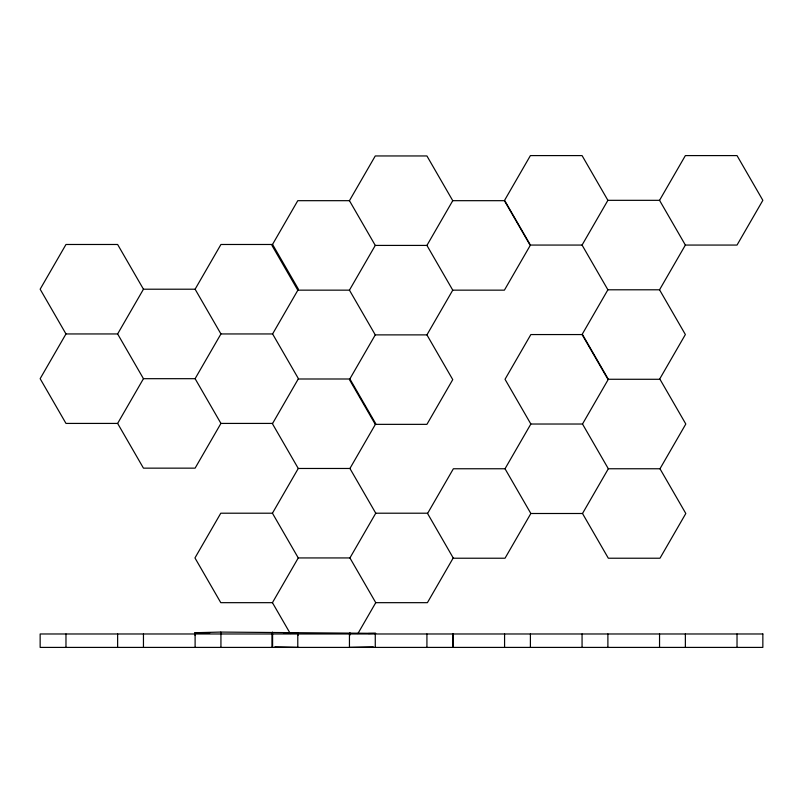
<?xml version="1.0" encoding="UTF-8"?>
<svg xmlns="http://www.w3.org/2000/svg" width="803" height="803" viewBox="0 0 803 803"><rect width="100%" height="100%" fill="white"/><g stroke="black" fill="none" stroke-linecap="round" stroke-linejoin="round"><path stroke-width="1.2" d="M272.598 333.948L298.425 289.21L272.598 244.483L220.935 244.483L195.109 289.21L143.456 289.21L117.629 333.948L65.976 333.948L40.15 378.685L65.976 423.422L117.629 423.422L143.456 378.685L195.109 378.685L220.935 333.948L272.598 333.948L298.425 378.685L272.438 423.733L298.264 468.47L272.438 513.207L220.785 513.207L194.958 557.934L220.785 602.672L272.438 602.672L298.264 557.934L349.927 557.934L375.754 513.207L349.927 468.47L375.754 423.733L349.927 378.996L298.264 378.996M349.446 200.68L297.783 200.68L271.956 245.417L297.783 290.154L349.446 290.154L375.272 245.417L349.446 200.68L375.272 155.953L426.925 155.953L452.751 200.68L426.925 245.417L452.751 290.154L504.404 290.154L530.231 245.417L504.404 200.68L452.751 200.68M195.109 378.685L220.935 423.422L195.109 468.149L143.456 468.149L117.629 423.422M375.272 334.881L349.446 379.618L375.272 424.355L426.925 424.355L452.751 379.618L426.925 334.881L375.272 334.881L349.446 290.154M426.925 334.881L452.751 290.154M582.065 245.066L607.891 200.328L582.065 155.591L530.402 155.591L504.575 200.328L530.402 245.066L582.065 245.066L607.891 289.793L659.544 289.793L685.371 334.53L659.544 379.267M357.917 633.557L375.754 602.672L349.927 557.934M427.547 513.498L453.374 468.761L505.027 468.761L530.853 424.024L582.506 424.024L608.333 379.287L582.506 334.56L530.853 334.56L505.027 379.287L530.853 424.024M453.233 557.934L427.407 602.672L375.754 602.672M607.891 289.793L582.065 334.53L607.891 379.267L659.986 379.287L685.812 424.024L659.986 468.761L685.812 513.498L659.986 558.226L608.333 558.226L582.506 513.498L530.853 513.498L505.027 558.226L453.374 558.226L427.407 513.207L375.754 513.207M659.544 200.328L685.371 155.591L737.024 155.591L762.85 200.328L737.024 245.066L685.371 245.066L659.544 200.328L607.891 200.328M659.544 289.793L685.371 245.066M582.506 513.498L608.333 468.761L659.986 468.761M194.958 635.153L194.958 632.714L220.785 632.071L375.754 633.346L368.366 633.527M283.509 633.075L298.264 632.714L298.264 635.153M349.927 647.409L373.295 646.827M375.272 245.417L426.925 245.417M220.935 423.422L272.598 423.422M298.264 468.47L349.927 468.47M194.958 632.714L209.713 633.075M274.897 646.827L298.264 647.409M582.506 424.024L608.333 468.761M505.027 468.761L530.853 513.498M195.109 289.21L220.935 333.948M143.456 289.21L117.629 244.483L65.976 244.483L40.15 289.21L65.976 333.948M272.438 513.207L298.264 557.934M117.629 333.948L143.456 378.685M272.438 602.672L290.274 633.557M737.024 633.979L737.024 647.409M685.371 633.979L685.371 647.409M659.544 633.979L659.544 647.409M607.891 633.979L607.891 647.409M582.065 633.979L582.065 647.409M530.402 633.979L530.402 647.409M504.575 633.979L504.575 647.409M453.374 633.979L453.374 647.409M453.233 633.979L453.233 647.409M452.751 633.979L452.751 647.409M426.925 633.979L426.925 647.409M375.272 633.979L375.272 647.409M349.927 632.714L349.927 635.153M349.446 633.979L349.446 647.409M297.783 633.979L297.783 647.409M272.598 633.979L272.598 647.409M272.438 632.071L272.438 634.521M271.956 633.979L271.956 647.409M220.935 633.979L220.935 647.409M220.785 632.071L220.785 634.521M195.109 633.979L195.109 647.409M143.456 633.979L143.456 647.409M117.629 633.979L117.629 647.409M65.976 633.979L65.976 647.409M762.85 633.979L40.15 633.979L40.15 647.409L762.85 647.409L762.85 633.979"/></g></svg>
